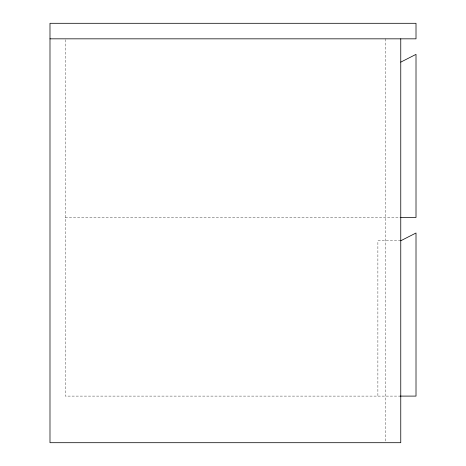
<?xml version="1.0" encoding="UTF-8"?>
<svg xmlns="http://www.w3.org/2000/svg" width="466" height="466" viewBox="0 0 466 466"><rect width="100%" height="100%" fill="white"/><g stroke="black" fill="none" stroke-linecap="round" stroke-linejoin="round"><path stroke-width="0.35" stroke-dasharray="2.33 1.75" d="M65.24 217.465L400.76 217.465M400.76 240.765L377.885 240.765L377.885 396.1M400.76 396.1L65.24 396.1L65.24 38.835M385.51 38.835L385.51 442.7"/><path stroke-width="0.7" d="M400.76 62.135L416.01 54.365L416.01 217.465L400.76 217.465M400.76 240.765L416.01 233L416.01 396.1L400.183 396.1M49.99 38.835L416.01 38.835L416.01 23.3L49.99 23.3L49.99 442.7L400.76 442.7L400.76 38.835"/></g></svg>
